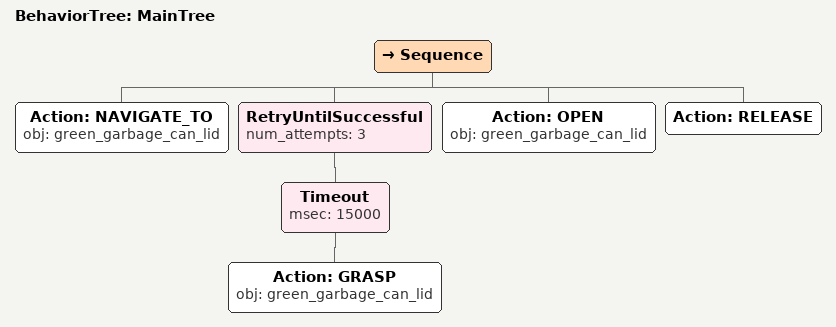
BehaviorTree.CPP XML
<root main_tree_to_execute="MainTree">
  <BehaviorTree ID="MainTree">
    <Sequence>
      <!-- Navigate to green_garbage_can_lid -->
      <Action ID="NAVIGATE_TO" obj="green_garbage_can_lid" />
      <!-- Retry GRASP green_garbage_can_lid up to 3 attempts -->
      <RetryUntilSuccessful num_attempts="3">
        <!-- Timeout: GRASP green_garbage_can_lid within 15s -->
        <Timeout msec="15000">
          <!-- Grasp green_garbage_can_lid -->
          <Action ID="GRASP" obj="green_garbage_can_lid" />
        </Timeout>
      </RetryUntilSuccessful>
      <!-- Open green_garbage_can_lid -->
      <Action ID="OPEN" obj="green_garbage_can_lid" />
      <!-- Release -->
      <Action ID="RELEASE" />
    </Sequence>
  </BehaviorTree>
</root>
